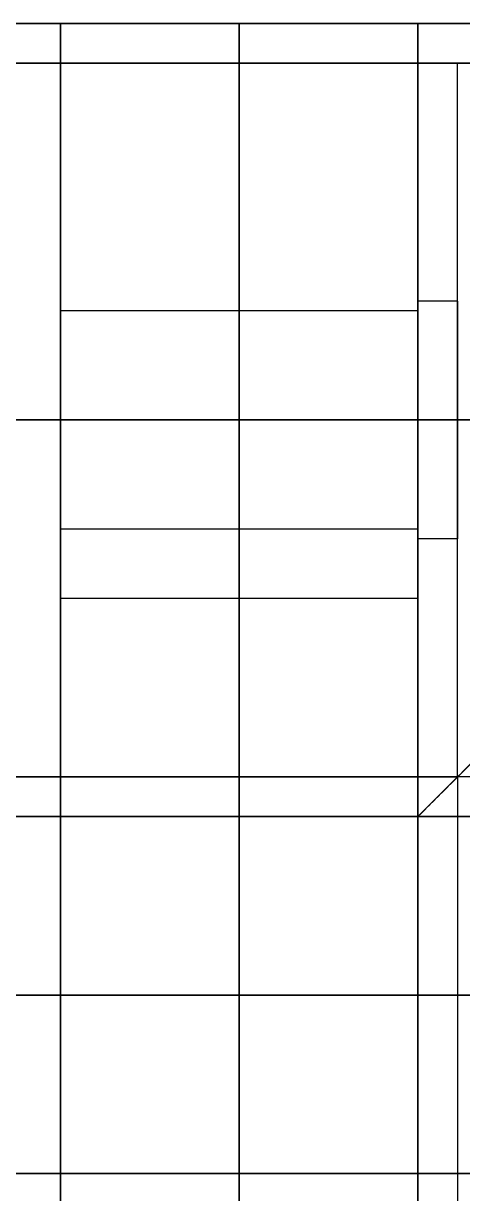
# Model space of a CAD drawing. Header units: millimetres. Extents: x -6529 to 809, y -8611 to 207.
# Drawn here: x 749.2 to 771.3, y -3754.2 to -3695.2 of the extents above; entities that cross this region are included whole.
import ezdxf

# ---------------------------------------------------------------- set-up
doc = ezdxf.new("R2010")
doc.units = ezdxf.units.MM
doc.header["$MEASUREMENT"] = 0
doc.layers.add('platen', color=7, linetype='Continuous', true_color=0x007f00)
doc.layers.add('staal', color=5, linetype='Continuous', true_color=0x0000ff)

# ---------------------------------------------------------------- blocks, each defined once
blk = doc.blocks.new('top plaat')
at = {"layer": 'platen'}
for points in [[(1276, 40), (967, 40), (658, 40)], [(1276, 40, 18), (967, 40, 18), (658, 40, 18)], [(1276, 40, 9), (967, 40, 9), (658, 40, 9)], [(1276, 0), (1276, 20), (1276, 40)], [(1276, 40), (1276, 40, 9), (1276, 40, 18)], [(1276, 0, 18), (1276, 20, 18), (1276, 40, 18)], [(1276, 0, 9), (1276, 20, 9), (1276, 40, 9)], [(1276, 20), (1276, 20, 9), (1276, 20, 18)], [(1316, 0), (1296, 0), (1276, 0)], [(1276, 0), (1276, 0, 9), (1276, 0, 18)], [(1316, 0, 18), (1296, 0, 18), (1276, 0, 18)], [(1316, 0, 9), (1296, 0, 9), (1276, 0, 9)]]:
    blk.add_open_spline(points, degree=2, dxfattribs=at)
blk = doc.blocks.new('plaat base')
at = {"layer": 'platen'}
for p, q in [((20, -32), (20, -32, 18)), ((14.5, -37.5), (14.5, -37.5, 18)), ((25.5, -37.5), (25.5, -37.5, 18)), ((20, -43), (20, -43, 18)), ((20, -107), (20, -107, 18)), ((14.5, -112.5), (14.5, -112.5, 18)), ((25.5, -112.5), (25.5, -112.5, 18)), ((20, -118), (20, -118, 18)), ((20, -182), (20, -182, 18)), ((14.5, -187.5), (14.5, -187.5, 18)), ((25.5, -187.5), (25.5, -187.5, 18)), ((20, -193), (20, -193, 18)), ((20, -257), (20, -257, 18)), ((14.5, -262.5), (14.5, -262.5, 18)), ((25.5, -262.5), (25.5, -262.5, 18)), ((20, -268), (20, -268, 18)), ((58, -600), (1258, -600)), ((58, -600, 18), (1258, -600, 18)), ((20, -632), (20, -632, 18)), ((14.5, -637.5), (14.5, -637.5, 18)), ((25.5, -637.5), (25.5, -637.5, 18)), ((20, -643), (20, -643, 18)), ((20, -707), (20, -707, 18)), ((14.5, -712.5), (14.5, -712.5, 18)), ((25.5, -712.5), (25.5, -712.5, 18)), ((20, -718), (20, -718, 18)), ((20, -782), (20, -782, 18)), ((14.5, -787.5), (14.5, -787.5, 18)), ((25.5, -787.5), (25.5, -787.5, 18)), ((20, -793), (20, -793, 18)), ((20, -857), (20, -857, 18)), ((14.5, -862.5), (14.5, -862.5, 18)), ((25.5, -862.5), (25.5, -862.5, 18)), ((20, -868), (20, -868, 18))]:
    blk.add_line(p, q, dxfattribs=at)
for points in [[(1258, 58), (1108, 58), (958, 58)], [(1258, 58, 18), (1108, 58, 18), (958, 58, 18)], [(1258, 58, 9), (1108, 58, 9), (958, 58, 9)], [(1258, -300), (1258, -121), (1258, 58)], [(1258, 58), (1258, 58, 9), (1258, 58, 18)], [(1258, -300, 18), (1258, -121, 18), (1258, 58, 18)], [(1258, -300, 9), (1258, -121, 9), (1258, 58, 9)], [(358, 0), (179, 0), (0, 0)], [(0, 0), (0, 0, 9), (0, 0, 18)], [(358, 0, 18), (179, 0, 18), (0, 0, 18)], [(0, 0), (0, -150), (0, -300)], [(0, 0, 18), (0, -150, 18), (0, -300, 18)], [(358, 0, 9), (179, 0, 9), (0, 0, 9)], [(0, 0, 9), (0, -150, 9), (0, -300, 9)], [(1258, -121), (1258, -121, 9), (1258, -121, 18)], [(0, -150), (0, -150, 9), (0, -150, 18)], [(0, -300), (0, -300, 9), (0, -300, 18)], [(0, -300), (29, -300), (58, -300)], [(0, -300, 18), (29, -300, 18), (58, -300, 18)], [(0, -300, 9), (29, -300, 9), (58, -300, 9)], [(29, -300), (29, -300, 9), (29, -300, 18)], [(58, -300), (58, -300, 9), (58, -300, 18)], [(58, -300), (58, -450), (58, -600)], [(58, -300, 18), (58, -450, 18), (58, -600, 18)], [(58, -300, 9), (58, -450, 9), (58, -600, 9)], [(1316, -300), (1287, -300), (1258, -300)], [(1258, -300), (1258, -300, 9), (1258, -300, 18)], [(1316, -300, 18), (1287, -300, 18), (1258, -300, 18)], [(1316, -300, 9), (1287, -300, 9), (1258, -300, 9)], [(58, -450), (58, -450, 9), (58, -450, 18)], [(58, -600), (29, -600), (0, -600)], [(0, -600), (0, -600, 9), (0, -600, 18)], [(58, -600, 18), (29, -600, 18), (0, -600, 18)], [(0, -600), (0, -750), (0, -900)], [(0, -600, 18), (0, -750, 18), (0, -900, 18)], [(58, -600, 9), (29, -600, 9), (0, -600, 9)], [(0, -600, 9), (0, -750, 9), (0, -900, 9)], [(29, -600), (29, -600, 9), (29, -600, 18)], [(58, -600), (58, -600, 9), (58, -600, 18)], [(1258, -900), (1258, -750), (1258, -600)], [(1258, -600), (1258, -600, 9), (1258, -600, 18)], [(1258, -900, 18), (1258, -750, 18), (1258, -600, 18)], [(1258, -600), (1287, -600), (1316, -600)], [(1258, -600, 18), (1287, -600, 18), (1316, -600, 18)], [(1258, -900, 9), (1258, -750, 9), (1258, -600, 9)], [(1258, -600, 9), (1287, -600, 9), (1316, -600, 9)], [(0, -750), (0, -750, 9), (0, -750, 18)], [(1258, -750), (1258, -750, 9), (1258, -750, 18)], [(0, -900), (0, -900, 9), (0, -900, 18)], [(0, -900), (29, -900), (58, -900)], [(0, -900, 18), (29, -900, 18), (58, -900, 18)], [(0, -900, 9), (29, -900, 9), (58, -900, 9)], [(29, -900), (29, -900, 9), (29, -900, 18)], [(58, -900), (58, -900, 9), (58, -900, 18)], [(58, -900), (58, -1079), (58, -1258)], [(58, -900, 18), (58, -1079, 18), (58, -1258, 18)], [(58, -900, 9), (58, -1079, 9), (58, -1258, 9)], [(1316, -900), (1287, -900), (1258, -900)], [(1258, -900), (1258, -900, 9), (1258, -900, 18)], [(1316, -900, 18), (1287, -900, 18), (1258, -900, 18)], [(1316, -900, 9), (1287, -900, 9), (1258, -900, 9)], [(58, -1079), (58, -1079, 9), (58, -1079, 18)], [(958, -1200), (1137, -1200), (1316, -1200)], [(958, -1200, 18), (1137, -1200, 18), (1316, -1200, 18)], [(958, -1200, 9), (1137, -1200, 9), (1316, -1200, 9)], [(58, -1258), (58, -1258, 9), (58, -1258, 18)], [(58, -1258), (208, -1258), (358, -1258)], [(58, -1258, 18), (208, -1258, 18), (358, -1258, 18)], [(58, -1258, 9), (208, -1258, 9), (358, -1258, 9)]]:
    blk.add_open_spline(points, degree=2, dxfattribs=at)
for points in [[(25.5, -37.5), (25.5, -43), (20, -43), (14.5, -43), (14.5, -37.5), (14.5, -32), (20, -32), (25.5, -32), (25.5, -37.5)], [(25.5, -37.5, 18), (25.5, -43, 18), (20, -43, 18), (14.5, -43, 18), (14.5, -37.5, 18), (14.5, -32, 18), (20, -32, 18), (25.5, -32, 18), (25.5, -37.5, 18)], [(25.5, -112.5), (25.5, -118), (20, -118), (14.5, -118), (14.5, -112.5), (14.5, -107), (20, -107), (25.5, -107), (25.5, -112.5)], [(25.5, -112.5, 18), (25.5, -118, 18), (20, -118, 18), (14.5, -118, 18), (14.5, -112.5, 18), (14.5, -107, 18), (20, -107, 18), (25.5, -107, 18), (25.5, -112.5, 18)], [(25.5, -187.5), (25.5, -193), (20, -193), (14.5, -193), (14.5, -187.5), (14.5, -182), (20, -182), (25.5, -182), (25.5, -187.5)], [(25.5, -187.5, 18), (25.5, -193, 18), (20, -193, 18), (14.5, -193, 18), (14.5, -187.5, 18), (14.5, -182, 18), (20, -182, 18), (25.5, -182, 18), (25.5, -187.5, 18)], [(25.5, -262.5), (25.5, -268), (20, -268), (14.5, -268), (14.5, -262.5), (14.5, -257), (20, -257), (25.5, -257), (25.5, -262.5)], [(25.5, -262.5, 18), (25.5, -268, 18), (20, -268, 18), (14.5, -268, 18), (14.5, -262.5, 18), (14.5, -257, 18), (20, -257, 18), (25.5, -257, 18), (25.5, -262.5, 18)], [(25.5, -637.5), (25.5, -643), (20, -643), (14.5, -643), (14.5, -637.5), (14.5, -632), (20, -632), (25.5, -632), (25.5, -637.5)], [(25.5, -637.5, 18), (25.5, -643, 18), (20, -643, 18), (14.5, -643, 18), (14.5, -637.5, 18), (14.5, -632, 18), (20, -632, 18), (25.5, -632, 18), (25.5, -637.5, 18)], [(25.5, -712.5), (25.5, -718), (20, -718), (14.5, -718), (14.5, -712.5), (14.5, -707), (20, -707), (25.5, -707), (25.5, -712.5)], [(25.5, -712.5, 18), (25.5, -718, 18), (20, -718, 18), (14.5, -718, 18), (14.5, -712.5, 18), (14.5, -707, 18), (20, -707, 18), (25.5, -707, 18), (25.5, -712.5, 18)], [(25.5, -787.5), (25.5, -793), (20, -793), (14.5, -793), (14.5, -787.5), (14.5, -782), (20, -782), (25.5, -782), (25.5, -787.5)], [(25.5, -787.5, 18), (25.5, -793, 18), (20, -793, 18), (14.5, -793, 18), (14.5, -787.5, 18), (14.5, -782, 18), (20, -782, 18), (25.5, -782, 18), (25.5, -787.5, 18)], [(25.5, -862.5), (25.5, -868), (20, -868), (14.5, -868), (14.5, -862.5), (14.5, -857), (20, -857), (25.5, -857), (25.5, -862.5)], [(25.5, -862.5, 18), (25.5, -868, 18), (20, -868, 18), (14.5, -868, 18), (14.5, -862.5, 18), (14.5, -857, 18), (20, -857, 18), (25.5, -857, 18), (25.5, -862.5, 18)]]:
    blk.add_rational_spline(points, [1, 0.707106781187, 1, 0.707106781187, 1, 0.707106781187, 1, 0.707106781187, 1], degree=2, knots=[-31.415927, -31.415927, -31.415927, -23.561945, -23.561945, -15.707963, -15.707963, -7.853982, -7.853982, 0, 0, 0], dxfattribs=at)

msp = doc.modelspace()

# ---------------------------------------------------------------- linework, layer by layer
at = {"layer": 'staal'}
for p, q in [((809.026, -3695.207, 1276), (769.026, -3735.207, 1276)), ((771.026, -3709.207, 1145.5), (769.026, -3709.207, 1145.5)), ((771.026, -3709.207, 1220.5), (769.026, -3709.207, 1220.5)), ((771.026, -3709.207, 995.5), (769.026, -3709.207, 995.5)), ((771.026, -3709.207, 1070.5), (769.026, -3709.207, 1070.5)), ((771.026, -3709.207, 845.5), (769.026, -3709.207, 845.5)), ((771.026, -3709.207, 920.5), (769.026, -3709.207, 920.5)), ((771.026, -3709.207, 770.5), (769.026, -3709.207, 770.5)), ((771.026, -3709.207, 695.5), (769.026, -3709.207, 695.5)), ((771.026, -3709.207, 95.5), (769.026, -3709.207, 95.5)), ((771.026, -3709.207, 170.5), (769.026, -3709.207, 170.5)), ((771.026, -3709.207, 320.5), (769.026, -3709.207, 320.5)), ((771.026, -3709.207, 245.5), (769.026, -3709.207, 245.5)), ((771.026, -3709.207, 470.5), (769.026, -3709.207, 470.5)), ((771.026, -3709.207, 395.5), (769.026, -3709.207, 395.5)), ((771.026, -3709.207, 620.5), (769.026, -3709.207, 620.5)), ((771.026, -3709.207, 545.5), (769.026, -3709.207, 545.5)), ((769.026, -3715.207, 40), (771.026, -3715.207, 40)), ((769.026, -3715.207, 1276), (771.026, -3715.207, 1276)), ((771.026, -3715.207, 1139.5), (769.026, -3715.207, 1139.5)), ((771.026, -3715.207, 1151.5), (769.026, -3715.207, 1151.5)), ((771.026, -3715.207, 1214.5), (769.026, -3715.207, 1214.5)), ((771.026, -3715.207, 1226.5), (769.026, -3715.207, 1226.5)), ((771.026, -3715.207, 989.5), (769.026, -3715.207, 989.5)), ((771.026, -3715.207, 1001.5), (769.026, -3715.207, 1001.5)), ((771.026, -3715.207, 1064.5), (769.026, -3715.207, 1064.5)), ((771.026, -3715.207, 1076.5), (769.026, -3715.207, 1076.5)), ((771.026, -3715.207, 839.5), (769.026, -3715.207, 839.5)), ((771.026, -3715.207, 851.5), (769.026, -3715.207, 851.5)), ((771.026, -3715.207, 914.5), (769.026, -3715.207, 914.5)), ((771.026, -3715.207, 926.5), (769.026, -3715.207, 926.5)), ((771.026, -3715.207, 764.5), (769.026, -3715.207, 764.5)), ((771.026, -3715.207, 776.5), (769.026, -3715.207, 776.5)), ((771.026, -3715.207, 689.5), (769.026, -3715.207, 689.5)), ((771.026, -3715.207, 701.5), (769.026, -3715.207, 701.5)), ((771.026, -3715.207, 89.5), (769.026, -3715.207, 89.5)), ((771.026, -3715.207, 101.5), (769.026, -3715.207, 101.5)), ((771.026, -3715.207, 164.5), (769.026, -3715.207, 164.5)), ((771.026, -3715.207, 176.5), (769.026, -3715.207, 176.5)), ((771.026, -3715.207, 314.5), (769.026, -3715.207, 314.5)), ((771.026, -3715.207, 326.5), (769.026, -3715.207, 326.5)), ((771.026, -3715.207, 239.5), (769.026, -3715.207, 239.5)), ((771.026, -3715.207, 251.5), (769.026, -3715.207, 251.5)), ((771.026, -3715.207, 464.5), (769.026, -3715.207, 464.5)), ((771.026, -3715.207, 476.5), (769.026, -3715.207, 476.5)), ((771.026, -3715.207, 389.5), (769.026, -3715.207, 389.5)), ((771.026, -3715.207, 401.5), (769.026, -3715.207, 401.5)), ((771.026, -3715.207, 614.5), (769.026, -3715.207, 614.5)), ((771.026, -3715.207, 626.5), (769.026, -3715.207, 626.5)), ((771.026, -3715.207, 539.5), (769.026, -3715.207, 539.5)), ((771.026, -3715.207, 551.5), (769.026, -3715.207, 551.5)), ((771.026, -3721.207, 1145.5), (769.026, -3721.207, 1145.5)), ((771.026, -3721.207, 1220.5), (769.026, -3721.207, 1220.5)), ((771.026, -3721.207, 995.5), (769.026, -3721.207, 995.5)), ((771.026, -3721.207, 1070.5), (769.026, -3721.207, 1070.5)), ((771.026, -3721.207, 845.5), (769.026, -3721.207, 845.5)), ((771.026, -3721.207, 920.5), (769.026, -3721.207, 920.5)), ((771.026, -3721.207, 770.5), (769.026, -3721.207, 770.5)), ((771.026, -3721.207, 695.5), (769.026, -3721.207, 695.5)), ((771.026, -3721.207, 95.5), (769.026, -3721.207, 95.5)), ((771.026, -3721.207, 170.5), (769.026, -3721.207, 170.5)), ((771.026, -3721.207, 320.5), (769.026, -3721.207, 320.5)), ((771.026, -3721.207, 245.5), (769.026, -3721.207, 245.5)), ((771.026, -3721.207, 470.5), (769.026, -3721.207, 470.5)), ((771.026, -3721.207, 395.5), (769.026, -3721.207, 395.5)), ((771.026, -3721.207, 620.5), (769.026, -3721.207, 620.5)), ((771.026, -3721.207, 545.5), (769.026, -3721.207, 545.5)), ((769.026, -3735.207, 1301), (771.026, -3733.207, 1301))]:
    msp.add_line(p, q, dxfattribs=at)
for points in [[(-506.974, -3695.207), (809.026, -3695.207), (809.026, -5011.207), (-506.974, -5011.207)], [(-466.974, -3735.207), (769.026, -3735.207), (769.026, -4971.207), (-466.974, -4971.207)]]:
    msp.add_lwpolyline(points, close=True, dxfattribs=at)
at = {"layer": 'staal', "extrusion": (0, 1, 0)}
for points in [[(-769.026, 0), (-809.026, 0), (-809.026, 40), (-769.026, 40)], [(-771.026, 2), (-807.026, 2), (-807.026, 38), (-771.026, 38)]]:
    msp.add_lwpolyline(points, close=True, dxfattribs=at)
at = {"layer": 'staal'}
for points in [[(809.026, -3695.207), (151.026, -3695.207), (-506.974, -3695.207)], [(809.026, -3695.207, 40), (151.026, -3695.207, 40), (-506.974, -3695.207, 40)], [(-506.974, -3695.207, 1276), (151.026, -3695.207, 1276), (809.026, -3695.207, 1276)], [(-506.974, -3695.207, 1316), (151.026, -3695.207, 1316), (809.026, -3695.207, 1316)], [(809.026, -3695.207, 20), (764.276, -3695.207, 20), (719.526, -3695.207, 20)], [(719.526, -3695.207, 1296), (764.276, -3695.207, 1296), (809.026, -3695.207, 1296)], [(809.026, -3695.207), (789.026, -3715.207), (769.026, -3735.207)], [(769.026, -3735.207, 40), (789.026, -3715.207, 40), (809.026, -3695.207, 40)], [(809.026, -3695.207), (789.026, -3715.207), (769.026, -3735.207)], [(769.026, -3735.207, 40), (789.026, -3715.207, 40), (809.026, -3695.207, 40)], [(809.026, -3695.207, 40), (789.026, -3695.207, 40), (769.026, -3695.207, 40)], [(769.026, -3695.207, 40), (769.026, -3695.207, 658), (769.026, -3695.207, 1276)], [(809.026, -3695.207, 1276), (789.026, -3695.207, 1276), (769.026, -3695.207, 1276)], [(769.026, -3695.207, 40), (769.026, -3715.207, 40), (769.026, -3735.207, 40)], [(769.026, -3695.207, 1276), (769.026, -3715.207, 1276), (769.026, -3735.207, 1276)], [(809.026, -3695.207, 658), (789.026, -3695.207, 658), (769.026, -3695.207, 658)], [(769.026, -3695.207, 658), (769.026, -3715.207, 658), (769.026, -3735.207, 658)], [(809.026, -3695.207, 1316), (789.026, -3715.207, 1316), (769.026, -3735.207, 1316)], [(809.026, -3695.207, 1276), (789.026, -3715.207, 1276), (769.026, -3735.207, 1276)], [(769.026, -3735.207, 1316), (789.026, -3715.207, 1316), (809.026, -3695.207, 1316)], [(807.026, -3697.207, 38), (151.026, -3697.207, 38), (-504.974, -3697.207, 38)], [(807.026, -3697.207, 2), (151.026, -3697.207, 2), (-504.974, -3697.207, 2)], [(-504.974, -3697.207, 1314), (151.026, -3697.207, 1314), (807.026, -3697.207, 1314)], [(-504.974, -3697.207, 1278), (151.026, -3697.207, 1278), (807.026, -3697.207, 1278)], [(807.026, -3697.207, 20), (763.276, -3697.207, 20), (719.526, -3697.207, 20)], [(719.526, -3697.207, 1296), (763.276, -3697.207, 1296), (807.026, -3697.207, 1296)], [(807.026, -3697.207, 38), (789.026, -3715.207, 38), (771.026, -3733.207, 38)], [(771.026, -3733.207, 2), (789.026, -3715.207, 2), (807.026, -3697.207, 2)], [(807.026, -3697.207, 38), (789.026, -3715.207, 38), (771.026, -3733.207, 38)], [(771.026, -3733.207, 2), (789.026, -3715.207, 2), (807.026, -3697.207, 2)], [(771.026, -3733.207, 40), (771.026, -3715.207, 40), (771.026, -3697.207, 40)], [(771.026, -3697.207, 40), (771.026, -3697.207, 658), (771.026, -3697.207, 1276)], [(771.026, -3733.207, 1276), (771.026, -3715.207, 1276), (771.026, -3697.207, 1276)], [(771.026, -3697.207, 40), (789.026, -3697.207, 40), (807.026, -3697.207, 40)], [(771.026, -3697.207, 1276), (789.026, -3697.207, 1276), (807.026, -3697.207, 1276)], [(771.026, -3733.207, 658), (771.026, -3715.207, 658), (771.026, -3697.207, 658)], [(771.026, -3697.207, 658), (789.026, -3697.207, 658), (807.026, -3697.207, 658)], [(771.026, -3733.207, 1314), (789.026, -3715.207, 1314), (807.026, -3697.207, 1314)], [(807.026, -3697.207, 1278), (789.026, -3715.207, 1278), (771.026, -3733.207, 1278)], [(807.026, -3697.207, 1314), (789.026, -3715.207, 1314), (771.026, -3733.207, 1314)], [(771.026, -3733.207, 1278), (789.026, -3715.207, 1278), (807.026, -3697.207, 1278)], [(789.026, -3715.207, 40), (753.776, -3715.207, 40), (718.526, -3715.207, 40)], [(789.026, -3715.207, 38), (753.776, -3715.207, 38), (718.526, -3715.207, 38)], [(789.026, -3715.207, 2), (753.776, -3715.207, 2), (718.526, -3715.207, 2)], [(789.026, -3715.207), (753.776, -3715.207), (718.526, -3715.207)], [(718.526, -3715.207, 1316), (753.776, -3715.207, 1316), (789.026, -3715.207, 1316)], [(718.526, -3715.207, 1314), (753.776, -3715.207, 1314), (789.026, -3715.207, 1314)], [(718.526, -3715.207, 1278), (753.776, -3715.207, 1278), (789.026, -3715.207, 1278)], [(718.526, -3715.207, 1276), (753.776, -3715.207, 1276), (789.026, -3715.207, 1276)], [(769.026, -3715.207, 40), (769.026, -3715.207, 64.75), (769.026, -3715.207, 89.5)], [(769.026, -3715.207, 101.5), (769.026, -3715.207, 133), (769.026, -3715.207, 164.5)], [(769.026, -3715.207, 176.5), (769.026, -3715.207, 208), (769.026, -3715.207, 239.5)], [(769.026, -3715.207, 251.5), (769.026, -3715.207, 283), (769.026, -3715.207, 314.5)], [(769.026, -3715.207, 326.5), (769.026, -3715.207, 358), (769.026, -3715.207, 389.5)], [(769.026, -3715.207, 401.5), (769.026, -3715.207, 433), (769.026, -3715.207, 464.5)], [(769.026, -3715.207, 476.5), (769.026, -3715.207, 508), (769.026, -3715.207, 539.5)], [(769.026, -3715.207, 551.5), (769.026, -3715.207, 583), (769.026, -3715.207, 614.5)], [(769.026, -3715.207, 626.5), (769.026, -3715.207, 658), (769.026, -3715.207, 689.5)], [(769.026, -3715.207, 701.5), (769.026, -3715.207, 733), (769.026, -3715.207, 764.5)], [(769.026, -3715.207, 776.5), (769.026, -3715.207, 808), (769.026, -3715.207, 839.5)], [(769.026, -3715.207, 851.5), (769.026, -3715.207, 883), (769.026, -3715.207, 914.5)], [(769.026, -3715.207, 926.5), (769.026, -3715.207, 958), (769.026, -3715.207, 989.5)], [(769.026, -3715.207, 1001.5), (769.026, -3715.207, 1033), (769.026, -3715.207, 1064.5)], [(769.026, -3715.207, 1076.5), (769.026, -3715.207, 1108), (769.026, -3715.207, 1139.5)], [(769.026, -3715.207, 1151.5), (769.026, -3715.207, 1183), (769.026, -3715.207, 1214.5)], [(769.026, -3715.207, 1226.5), (769.026, -3715.207, 1251.25), (769.026, -3715.207, 1276)], [(771.026, -3715.207, 40), (771.026, -3715.207, 64.75), (771.026, -3715.207, 89.5)], [(771.026, -3715.207, 101.5), (771.026, -3715.207, 133), (771.026, -3715.207, 164.5)], [(771.026, -3715.207, 176.5), (771.026, -3715.207, 208), (771.026, -3715.207, 239.5)], [(771.026, -3715.207, 251.5), (771.026, -3715.207, 283), (771.026, -3715.207, 314.5)], [(771.026, -3715.207, 326.5), (771.026, -3715.207, 358), (771.026, -3715.207, 389.5)], [(771.026, -3715.207, 401.5), (771.026, -3715.207, 433), (771.026, -3715.207, 464.5)], [(771.026, -3715.207, 476.5), (771.026, -3715.207, 508), (771.026, -3715.207, 539.5)], [(771.026, -3715.207, 551.5), (771.026, -3715.207, 583), (771.026, -3715.207, 614.5)], [(771.026, -3715.207, 626.5), (771.026, -3715.207, 658), (771.026, -3715.207, 689.5)], [(771.026, -3715.207, 701.5), (771.026, -3715.207, 733), (771.026, -3715.207, 764.5)], [(771.026, -3715.207, 776.5), (771.026, -3715.207, 808), (771.026, -3715.207, 839.5)], [(771.026, -3715.207, 851.5), (771.026, -3715.207, 883), (771.026, -3715.207, 914.5)], [(771.026, -3715.207, 926.5), (771.026, -3715.207, 958), (771.026, -3715.207, 989.5)], [(771.026, -3715.207, 1001.5), (771.026, -3715.207, 1033), (771.026, -3715.207, 1064.5)], [(771.026, -3715.207, 1076.5), (771.026, -3715.207, 1108), (771.026, -3715.207, 1139.5)], [(771.026, -3715.207, 1151.5), (771.026, -3715.207, 1183), (771.026, -3715.207, 1214.5)], [(771.026, -3715.207, 1226.5), (771.026, -3715.207, 1251.25), (771.026, -3715.207, 1276)], [(771.026, -3733.207, 38), (151.026, -3733.207, 38), (-468.974, -3733.207, 38)], [(771.026, -3733.207, 2), (151.026, -3733.207, 2), (-468.974, -3733.207, 2)], [(-468.974, -3733.207, 1314), (151.026, -3733.207, 1314), (771.026, -3733.207, 1314)], [(-468.974, -3733.207, 1278), (151.026, -3733.207, 1278), (771.026, -3733.207, 1278)], [(771.026, -3733.207, 20), (745.276, -3733.207, 20), (719.526, -3733.207, 20)], [(719.526, -3733.207, 1296), (745.276, -3733.207, 1296), (771.026, -3733.207, 1296)], [(771.026, -3733.207, 25), (770.026, -3734.207, 25), (769.026, -3735.207, 25)], [(771.026, -3733.207, 25), (770.026, -3734.207, 25), (769.026, -3735.207, 25)], [(771.026, -3733.207, 1301), (770.026, -3734.207, 1301), (769.026, -3735.207, 1301)], [(771.026, -3733.207, 38), (771.026, -3733.207, 20), (771.026, -3733.207, 2)], [(771.026, -3733.207, 38), (771.026, -3733.207, 20), (771.026, -3733.207, 2)], [(771.026, -3733.207, 38), (771.026, -4353.207, 38), (771.026, -4973.207, 38)], [(771.026, -3733.207, 2), (771.026, -4353.207, 2), (771.026, -4973.207, 2)], [(771.026, -3733.207, 20), (771.026, -3758.957, 20), (771.026, -3784.707, 20)], [(771.026, -3733.207, 40), (771.026, -3733.207, 658), (771.026, -3733.207, 1276)], [(807.026, -3733.207, 40), (789.026, -3733.207, 40), (771.026, -3733.207, 40)], [(807.026, -3733.207, 1276), (789.026, -3733.207, 1276), (771.026, -3733.207, 1276)], [(807.026, -3733.207, 658), (789.026, -3733.207, 658), (771.026, -3733.207, 658)], [(771.026, -3733.207, 1278), (771.026, -3733.207, 1296), (771.026, -3733.207, 1314)], [(771.026, -3733.207, 1314), (771.026, -3733.207, 1296), (771.026, -3733.207, 1278)], [(771.026, -3733.207, 1314), (771.026, -4353.207, 1314), (771.026, -4973.207, 1314)], [(771.026, -3733.207, 1278), (771.026, -4353.207, 1278), (771.026, -4973.207, 1278)], [(771.026, -3733.207, 1296), (771.026, -3758.957, 1296), (771.026, -3784.707, 1296)], [(769.026, -3735.207), (151.026, -3735.207), (-466.974, -3735.207)], [(769.026, -3735.207, 40), (151.026, -3735.207, 40), (-466.974, -3735.207, 40)], [(-466.974, -3735.207, 1276), (151.026, -3735.207, 1276), (769.026, -3735.207, 1276)], [(-466.974, -3735.207, 1316), (151.026, -3735.207, 1316), (769.026, -3735.207, 1316)], [(769.026, -3735.207, 20), (744.276, -3735.207, 20), (719.526, -3735.207, 20)], [(719.526, -3735.207, 1296), (744.276, -3735.207, 1296), (769.026, -3735.207, 1296)], [(769.026, -3735.207), (769.026, -3735.207, 20), (769.026, -3735.207, 40)], [(769.026, -3735.207), (769.026, -3735.207, 20), (769.026, -3735.207, 40)], [(769.026, -3735.207), (769.026, -4353.207), (769.026, -4971.207)], [(769.026, -3735.207, 40), (769.026, -4353.207, 40), (769.026, -4971.207, 40)], [(769.026, -3735.207, 20), (769.026, -3759.957, 20), (769.026, -3784.707, 20)], [(769.026, -3735.207, 40), (789.026, -3735.207, 40), (809.026, -3735.207, 40)], [(769.026, -3735.207, 1276), (789.026, -3735.207, 1276), (809.026, -3735.207, 1276)], [(769.026, -3735.207, 40), (769.026, -3735.207, 658), (769.026, -3735.207, 1276)], [(769.026, -3735.207, 658), (789.026, -3735.207, 658), (809.026, -3735.207, 658)], [(769.026, -3735.207, 1276), (769.026, -3735.207, 1296), (769.026, -3735.207, 1316)], [(769.026, -3735.207, 1276), (769.026, -3735.207, 1296), (769.026, -3735.207, 1316)], [(769.026, -3735.207, 1276), (769.026, -4353.207, 1276), (769.026, -4971.207, 1276)], [(769.026, -3735.207, 1316), (769.026, -4353.207, 1316), (769.026, -4971.207, 1316)], [(769.026, -3735.207, 1296), (769.026, -3759.957, 1296), (769.026, -3784.707, 1296)]]:
    msp.add_open_spline(points, degree=2, dxfattribs=at)
for points, weights, knots in [([(769.026, -3709.207, 1145.5), (769.026, -3709.207, 1151.5), (769.026, -3715.207, 1151.5), (769.026, -3721.207, 1151.5), (769.026, -3721.207, 1145.5), (769.026, -3721.207, 1139.5), (769.026, -3715.207, 1139.5), (769.026, -3709.207, 1139.5), (769.026, -3709.207, 1145.5)], [1, 0.707106781187, 1, 0.707106781187, 1, 0.707106781187, 1, 0.707106781187, 1], [0, 0, 0, 7.853982, 7.853982, 15.707963, 15.707963, 23.561945, 23.561945, 31.415927, 31.415927, 31.415927]), ([(769.026, -3709.207, 1220.5), (769.026, -3709.207, 1226.5), (769.026, -3715.207, 1226.5), (769.026, -3721.207, 1226.5), (769.026, -3721.207, 1220.5), (769.026, -3721.207, 1214.5), (769.026, -3715.207, 1214.5), (769.026, -3709.207, 1214.5), (769.026, -3709.207, 1220.5)], [1, 0.707106781187, 1, 0.707106781187, 1, 0.707106781187, 1, 0.707106781187, 1], [0, 0, 0, 7.853982, 7.853982, 15.707963, 15.707963, 23.561945, 23.561945, 31.415927, 31.415927, 31.415927]), ([(769.026, -3709.207, 995.5), (769.026, -3709.207, 1001.5), (769.026, -3715.207, 1001.5), (769.026, -3721.207, 1001.5), (769.026, -3721.207, 995.5), (769.026, -3721.207, 989.5), (769.026, -3715.207, 989.5), (769.026, -3709.207, 989.5), (769.026, -3709.207, 995.5)], [1, 0.707106781187, 1, 0.707106781187, 1, 0.707106781187, 1, 0.707106781187, 1], [0, 0, 0, 7.853982, 7.853982, 15.707963, 15.707963, 23.561945, 23.561945, 31.415927, 31.415927, 31.415927]), ([(769.026, -3709.207, 1070.5), (769.026, -3709.207, 1076.5), (769.026, -3715.207, 1076.5), (769.026, -3721.207, 1076.5), (769.026, -3721.207, 1070.5), (769.026, -3721.207, 1064.5), (769.026, -3715.207, 1064.5), (769.026, -3709.207, 1064.5), (769.026, -3709.207, 1070.5)], [1, 0.707106781187, 1, 0.707106781187, 1, 0.707106781187, 1, 0.707106781187, 1], [0, 0, 0, 7.853982, 7.853982, 15.707963, 15.707963, 23.561945, 23.561945, 31.415927, 31.415927, 31.415927]), ([(769.026, -3709.207, 845.5), (769.026, -3709.207, 851.5), (769.026, -3715.207, 851.5), (769.026, -3721.207, 851.5), (769.026, -3721.207, 845.5), (769.026, -3721.207, 839.5), (769.026, -3715.207, 839.5), (769.026, -3709.207, 839.5), (769.026, -3709.207, 845.5)], [0.999999860338, 0.707106851018, 1, 0.707106781187, 1, 0.707106781187, 1, 0.707106781187, 1], [0, 0, 0, 7.85398, 7.85398, 15.707962, 15.707962, 23.561944, 23.561944, 31.415927, 31.415927, 31.415927]), ([(769.026, -3709.207, 920.5), (769.026, -3709.207, 926.5), (769.026, -3715.207, 926.5), (769.026, -3721.207, 926.5), (769.026, -3721.207, 920.5), (769.026, -3721.207, 914.5), (769.026, -3715.207, 914.5), (769.026, -3709.207, 914.5), (769.026, -3709.207, 920.5)], [1, 0.707106781187, 1, 0.707106781187, 1, 0.707106781187, 1, 0.707106781187, 1], [0, 0, 0, 7.853982, 7.853982, 15.707963, 15.707963, 23.561945, 23.561945, 31.415927, 31.415927, 31.415927]), ([(769.026, -3709.207, 770.5), (769.026, -3709.207, 776.5), (769.026, -3715.207, 776.5), (769.026, -3721.207, 776.5), (769.026, -3721.207, 770.5), (769.026, -3721.207, 764.5), (769.026, -3715.207, 764.5), (769.026, -3709.207, 764.5), (769.026, -3709.207, 770.5)], [1, 0.707106781187, 1, 0.707106781187, 1, 0.707106781187, 1, 0.707106781187, 1], [0, 0, 0, 7.853982, 7.853982, 15.707963, 15.707963, 23.561945, 23.561945, 31.415927, 31.415927, 31.415927]), ([(769.026, -3709.207, 695.5), (769.026, -3709.207, 701.5), (769.026, -3715.207, 701.5), (769.026, -3721.207, 701.5), (769.026, -3721.207, 695.5), (769.026, -3721.207, 689.5), (769.026, -3715.207, 689.5), (769.026, -3709.207, 689.5), (769.026, -3709.207, 695.5)], [1, 0.707106781187, 1, 0.707106781187, 1, 0.707106781187, 1, 0.707106781187, 1], [0, 0, 0, 7.853982, 7.853982, 15.707963, 15.707963, 23.561945, 23.561945, 31.415927, 31.415927, 31.415927]), ([(769.026, -3709.207, 95.5), (769.026, -3709.207, 101.5), (769.026, -3715.207, 101.5), (769.026, -3721.207, 101.5), (769.026, -3721.207, 95.5), (769.026, -3721.207, 89.5), (769.026, -3715.207, 89.5), (769.026, -3709.207, 89.5), (769.026, -3709.207, 95.5)], [1, 0.707106781187, 1, 0.707106781187, 1, 0.707106781187, 1, 0.707106781187, 1], [0, 0, 0, 7.853982, 7.853982, 15.707963, 15.707963, 23.561945, 23.561945, 31.415927, 31.415927, 31.415927]), ([(769.026, -3709.207, 170.5), (769.026, -3709.207, 176.5), (769.026, -3715.207, 176.5), (769.026, -3721.207, 176.5), (769.026, -3721.207, 170.5), (769.026, -3721.207, 164.5), (769.026, -3715.207, 164.5), (769.026, -3709.207, 164.5), (769.026, -3709.207, 170.5)], [1, 0.707106781187, 1, 0.707106781187, 1, 0.707106781187, 1, 0.707106781187, 1], [0, 0, 0, 7.853982, 7.853982, 15.707963, 15.707963, 23.561945, 23.561945, 31.415927, 31.415927, 31.415927]), ([(769.026, -3709.207, 320.5), (769.026, -3709.207, 326.5), (769.026, -3715.207, 326.5), (769.026, -3721.207, 326.5), (769.026, -3721.207, 320.5), (769.026, -3721.207, 314.5), (769.026, -3715.207, 314.5), (769.026, -3709.207, 314.5), (769.026, -3709.207, 320.5)], [1, 0.707106781187, 1, 0.707106781187, 1, 0.707106781187, 1, 0.707106781187, 1], [0, 0, 0, 7.853982, 7.853982, 15.707963, 15.707963, 23.561945, 23.561945, 31.415927, 31.415927, 31.415927]), ([(769.026, -3709.207, 245.5), (769.026, -3709.207, 251.5), (769.026, -3715.207, 251.5), (769.026, -3721.207, 251.5), (769.026, -3721.207, 245.5), (769.026, -3721.207, 239.5), (769.026, -3715.207, 239.5), (769.026, -3709.207, 239.5), (769.026, -3709.207, 245.5)], [0.999999860338, 0.707106851018, 1, 0.707106781187, 1, 0.707106781187, 1, 0.707106781187, 1], [0, 0, 0, 7.85398, 7.85398, 15.707962, 15.707962, 23.561944, 23.561944, 31.415927, 31.415927, 31.415927]), ([(769.026, -3709.207, 470.5), (769.026, -3709.207, 476.5), (769.026, -3715.207, 476.5), (769.026, -3721.207, 476.5), (769.026, -3721.207, 470.5), (769.026, -3721.207, 464.5), (769.026, -3715.207, 464.5), (769.026, -3709.207, 464.5), (769.026, -3709.207, 470.5)], [0.999999860338, 0.707106851018, 1, 0.707106781187, 1, 0.707106781187, 1, 0.707106781187, 1], [0, 0, 0, 7.85398, 7.85398, 15.707962, 15.707962, 23.561944, 23.561944, 31.415927, 31.415927, 31.415927]), ([(769.026, -3709.207, 395.5), (769.026, -3709.207, 401.5), (769.026, -3715.207, 401.5), (769.026, -3721.207, 401.5), (769.026, -3721.207, 395.5), (769.026, -3721.207, 389.5), (769.026, -3715.207, 389.5), (769.026, -3709.207, 389.5), (769.026, -3709.207, 395.5)], [1, 0.707106781187, 1, 0.707106781187, 1, 0.707106781187, 1, 0.707106781187, 1], [0, 0, 0, 7.853982, 7.853982, 15.707963, 15.707963, 23.561945, 23.561945, 31.415927, 31.415927, 31.415927]), ([(769.026, -3709.207, 620.5), (769.026, -3709.207, 626.5), (769.026, -3715.207, 626.5), (769.026, -3721.207, 626.5), (769.026, -3721.207, 620.5), (769.026, -3721.207, 614.5), (769.026, -3715.207, 614.5), (769.026, -3709.207, 614.5), (769.026, -3709.207, 620.5)], [1, 0.707106781187, 1, 0.707106781187, 1, 0.707106781187, 1, 0.707106781187, 1], [0, 0, 0, 7.853982, 7.853982, 15.707963, 15.707963, 23.561945, 23.561945, 31.415927, 31.415927, 31.415927]), ([(769.026, -3709.207, 545.5), (769.026, -3709.207, 551.5), (769.026, -3715.207, 551.5), (769.026, -3721.207, 551.5), (769.026, -3721.207, 545.5), (769.026, -3721.207, 539.5), (769.026, -3715.207, 539.5), (769.026, -3709.207, 539.5), (769.026, -3709.207, 545.5)], [1, 0.707106781187, 1, 0.707106781187, 1, 0.707106781187, 1, 0.707106781187, 1], [0, 0, 0, 7.853982, 7.853982, 15.707963, 15.707963, 23.561945, 23.561945, 31.415927, 31.415927, 31.415927]), ([(769.026, -3709.207, 95.5), (769.026, -3709.207, 89.5), (769.026, -3715.207, 89.5), (769.026, -3721.207, 89.5), (769.026, -3721.207, 95.5)], [1, 0.707106781187, 1, 0.707106781187, 1], [-31.415927, -31.415927, -31.415927, -23.561945, -23.561945, -15.707963, -15.707963, -15.707963]), ([(769.026, -3709.207, 170.5), (769.026, -3709.207, 164.5), (769.026, -3715.207, 164.5), (769.026, -3721.207, 164.5), (769.026, -3721.207, 170.5)], [1, 0.707106781187, 1, 0.707106781187, 1], [-31.415927, -31.415927, -31.415927, -23.561945, -23.561945, -15.707963, -15.707963, -15.707963]), ([(769.026, -3709.207, 320.5), (769.026, -3709.207, 314.5), (769.026, -3715.207, 314.5), (769.026, -3721.207, 314.5), (769.026, -3721.207, 320.5)], [1, 0.707106781187, 1, 0.707106781187, 1], [-31.415927, -31.415927, -31.415927, -23.561945, -23.561945, -15.707963, -15.707963, -15.707963]), ([(769.026, -3709.207, 245.5), (769.026, -3709.207, 239.5), (769.026, -3715.207, 239.5), (769.026, -3721.207, 239.5), (769.026, -3721.207, 245.5)], [1, 0.707106781187, 1, 0.707106781187, 1], [-31.415927, -31.415927, -31.415927, -23.561945, -23.561945, -15.707963, -15.707963, -15.707963]), ([(769.026, -3709.207, 470.5), (769.026, -3709.207, 464.5), (769.026, -3715.207, 464.5), (769.026, -3721.207, 464.5), (769.026, -3721.207, 470.5)], [1, 0.707106781187, 1, 0.707106781187, 1], [-31.415927, -31.415927, -31.415927, -23.561945, -23.561945, -15.707963, -15.707963, -15.707963]), ([(769.026, -3709.207, 395.5), (769.026, -3709.207, 389.5), (769.026, -3715.207, 389.5), (769.026, -3721.207, 389.5), (769.026, -3721.207, 395.5)], [1, 0.707106781187, 1, 0.707106781187, 1], [-31.415927, -31.415927, -31.415927, -23.561945, -23.561945, -15.707963, -15.707963, -15.707963]), ([(769.026, -3709.207, 620.5), (769.026, -3709.207, 614.5), (769.026, -3715.207, 614.5), (769.026, -3721.207, 614.5), (769.026, -3721.207, 620.5)], [1, 0.707106781187, 1, 0.707106781187, 1], [-31.415927, -31.415927, -31.415927, -23.561945, -23.561945, -15.707963, -15.707963, -15.707963]), ([(769.026, -3709.207, 545.5), (769.026, -3709.207, 539.5), (769.026, -3715.207, 539.5), (769.026, -3721.207, 539.5), (769.026, -3721.207, 545.5)], [1, 0.707106781187, 1, 0.707106781187, 1], [-31.415927, -31.415927, -31.415927, -23.561945, -23.561945, -15.707963, -15.707963, -15.707963]), ([(771.026, -3709.207, 1145.5), (771.026, -3709.207, 1139.5), (771.026, -3715.207, 1139.5), (771.026, -3721.207, 1139.5), (771.026, -3721.207, 1145.5), (771.026, -3721.207, 1151.5), (771.026, -3715.207, 1151.5), (771.026, -3709.207, 1151.5), (771.026, -3709.207, 1145.5)], [1, 0.707106781187, 1, 0.707106781187, 1, 0.707106781187, 1, 0.707106781187, 1], [-31.415927, -31.415927, -31.415927, -23.561945, -23.561945, -15.707963, -15.707963, -7.853982, -7.853982, 0, 0, 0]), ([(771.026, -3709.207, 1220.5), (771.026, -3709.207, 1214.5), (771.026, -3715.207, 1214.5), (771.026, -3721.207, 1214.5), (771.026, -3721.207, 1220.5), (771.026, -3721.207, 1226.5), (771.026, -3715.207, 1226.5), (771.026, -3709.207, 1226.5), (771.026, -3709.207, 1220.5)], [1, 0.707106781187, 1, 0.707106781187, 1, 0.707106781187, 1, 0.707106781187, 1], [-31.415927, -31.415927, -31.415927, -23.561945, -23.561945, -15.707963, -15.707963, -7.853982, -7.853982, 0, 0, 0]), ([(771.026, -3709.207, 995.5), (771.026, -3709.207, 989.5), (771.026, -3715.207, 989.5), (771.026, -3721.207, 989.5), (771.026, -3721.207, 995.5), (771.026, -3721.207, 1001.5), (771.026, -3715.207, 1001.5), (771.026, -3709.207, 1001.5), (771.026, -3709.207, 995.5)], [1, 0.707106781187, 1, 0.707106781187, 1, 0.707106781187, 1, 0.707106781187, 1], [-31.415927, -31.415927, -31.415927, -23.561945, -23.561945, -15.707963, -15.707963, -7.853982, -7.853982, 0, 0, 0]), ([(771.026, -3709.207, 1070.5), (771.026, -3709.207, 1064.5), (771.026, -3715.207, 1064.5), (771.026, -3721.207, 1064.5), (771.026, -3721.207, 1070.5), (771.026, -3721.207, 1076.5), (771.026, -3715.207, 1076.5), (771.026, -3709.207, 1076.5), (771.026, -3709.207, 1070.5)], [1, 0.707106781187, 1, 0.707106781187, 1, 0.707106781187, 1, 0.707106781187, 1], [-31.415927, -31.415927, -31.415927, -23.561945, -23.561945, -15.707963, -15.707963, -7.853982, -7.853982, 0, 0, 0]), ([(771.026, -3709.207, 845.5), (771.026, -3709.207, 839.5), (771.026, -3715.207, 839.5), (771.026, -3721.207, 839.5), (771.026, -3721.207, 845.5), (771.026, -3721.207, 851.5), (771.026, -3715.207, 851.5), (771.026, -3709.207, 851.5), (771.026, -3709.207, 845.5)], [1, 0.707106781187, 1, 0.707106781187, 1, 0.707106781187, 1, 0.707106781187, 1], [-31.415927, -31.415927, -31.415927, -23.561945, -23.561945, -15.707963, -15.707963, -7.853982, -7.853982, 0, 0, 0]), ([(771.026, -3709.207, 920.5), (771.026, -3709.207, 914.5), (771.026, -3715.207, 914.5), (771.026, -3721.207, 914.5), (771.026, -3721.207, 920.5), (771.026, -3721.207, 926.5), (771.026, -3715.207, 926.5), (771.026, -3709.207, 926.5), (771.026, -3709.207, 920.5)], [1, 0.707106781187, 1, 0.707106781187, 1, 0.707106781187, 1, 0.707106781187, 1], [-31.415927, -31.415927, -31.415927, -23.561945, -23.561945, -15.707963, -15.707963, -7.853982, -7.853982, 0, 0, 0]), ([(771.026, -3709.207, 770.5), (771.026, -3709.207, 764.5), (771.026, -3715.207, 764.5), (771.026, -3721.207, 764.5), (771.026, -3721.207, 770.5), (771.026, -3721.207, 776.5), (771.026, -3715.207, 776.5), (771.026, -3709.207, 776.5), (771.026, -3709.207, 770.5)], [1, 0.707106781187, 1, 0.707106781187, 1, 0.707106781187, 1, 0.707106781187, 1], [-31.415927, -31.415927, -31.415927, -23.561945, -23.561945, -15.707963, -15.707963, -7.853982, -7.853982, 0, 0, 0]), ([(771.026, -3709.207, 695.5), (771.026, -3709.207, 689.5), (771.026, -3715.207, 689.5), (771.026, -3721.207, 689.5), (771.026, -3721.207, 695.5), (771.026, -3721.207, 701.5), (771.026, -3715.207, 701.5), (771.026, -3709.207, 701.5), (771.026, -3709.207, 695.5)], [1, 0.707106781187, 1, 0.707106781187, 1, 0.707106781187, 1, 0.707106781187, 1], [-31.415927, -31.415927, -31.415927, -23.561945, -23.561945, -15.707963, -15.707963, -7.853982, -7.853982, 0, 0, 0]), ([(771.026, -3709.207, 95.5), (771.026, -3709.207, 89.5), (771.026, -3715.207, 89.5), (771.026, -3721.207, 89.5), (771.026, -3721.207, 95.5), (771.026, -3721.207, 101.5), (771.026, -3715.207, 101.5), (771.026, -3709.207, 101.5), (771.026, -3709.207, 95.5)], [1, 0.707106781187, 1, 0.707106781187, 1, 0.707106781187, 1, 0.707106781187, 1], [-31.415927, -31.415927, -31.415927, -23.561945, -23.561945, -15.707963, -15.707963, -7.853982, -7.853982, 0, 0, 0]), ([(771.026, -3709.207, 170.5), (771.026, -3709.207, 164.5), (771.026, -3715.207, 164.5), (771.026, -3721.207, 164.5), (771.026, -3721.207, 170.5), (771.026, -3721.207, 176.5), (771.026, -3715.207, 176.5), (771.026, -3709.207, 176.5), (771.026, -3709.207, 170.5)], [1, 0.707106781187, 1, 0.707106781187, 1, 0.707106781187, 1, 0.707106781187, 1], [-31.415927, -31.415927, -31.415927, -23.561945, -23.561945, -15.707963, -15.707963, -7.853982, -7.853982, 0, 0, 0]), ([(771.026, -3709.207, 320.5), (771.026, -3709.207, 314.5), (771.026, -3715.207, 314.5), (771.026, -3721.207, 314.5), (771.026, -3721.207, 320.5), (771.026, -3721.207, 326.5), (771.026, -3715.207, 326.5), (771.026, -3709.207, 326.5), (771.026, -3709.207, 320.5)], [1, 0.707106781187, 1, 0.707106781187, 1, 0.707106781187, 1, 0.707106781187, 1], [-31.415927, -31.415927, -31.415927, -23.561945, -23.561945, -15.707963, -15.707963, -7.853982, -7.853982, 0, 0, 0]), ([(771.026, -3709.207, 245.5), (771.026, -3709.207, 239.5), (771.026, -3715.207, 239.5), (771.026, -3721.207, 239.5), (771.026, -3721.207, 245.5), (771.026, -3721.207, 251.5), (771.026, -3715.207, 251.5), (771.026, -3709.207, 251.5), (771.026, -3709.207, 245.5)], [1, 0.707106781187, 1, 0.707106781187, 1, 0.707106781187, 1, 0.707106781187, 1], [-31.415927, -31.415927, -31.415927, -23.561945, -23.561945, -15.707963, -15.707963, -7.853982, -7.853982, 0, 0, 0]), ([(771.026, -3709.207, 470.5), (771.026, -3709.207, 464.5), (771.026, -3715.207, 464.5), (771.026, -3721.207, 464.5), (771.026, -3721.207, 470.5), (771.026, -3721.207, 476.5), (771.026, -3715.207, 476.5), (771.026, -3709.207, 476.5), (771.026, -3709.207, 470.5)], [1, 0.707106781187, 1, 0.707106781187, 1, 0.707106781187, 1, 0.707106781187, 1], [-31.415927, -31.415927, -31.415927, -23.561945, -23.561945, -15.707963, -15.707963, -7.853982, -7.853982, 0, 0, 0]), ([(771.026, -3709.207, 395.5), (771.026, -3709.207, 389.5), (771.026, -3715.207, 389.5), (771.026, -3721.207, 389.5), (771.026, -3721.207, 395.5), (771.026, -3721.207, 401.5), (771.026, -3715.207, 401.5), (771.026, -3709.207, 401.5), (771.026, -3709.207, 395.5)], [1, 0.707106781187, 1, 0.707106781187, 1, 0.707106781187, 1, 0.707106781187, 1], [-31.415927, -31.415927, -31.415927, -23.561945, -23.561945, -15.707963, -15.707963, -7.853982, -7.853982, 0, 0, 0]), ([(771.026, -3709.207, 620.5), (771.026, -3709.207, 614.5), (771.026, -3715.207, 614.5), (771.026, -3721.207, 614.5), (771.026, -3721.207, 620.5), (771.026, -3721.207, 626.5), (771.026, -3715.207, 626.5), (771.026, -3709.207, 626.5), (771.026, -3709.207, 620.5)], [1, 0.707106781187, 1, 0.707106781187, 1, 0.707106781187, 1, 0.707106781187, 1], [-31.415927, -31.415927, -31.415927, -23.561945, -23.561945, -15.707963, -15.707963, -7.853982, -7.853982, 0, 0, 0]), ([(771.026, -3709.207, 545.5), (771.026, -3709.207, 539.5), (771.026, -3715.207, 539.5), (771.026, -3721.207, 539.5), (771.026, -3721.207, 545.5), (771.026, -3721.207, 551.5), (771.026, -3715.207, 551.5), (771.026, -3709.207, 551.5), (771.026, -3709.207, 545.5)], [1, 0.707106781187, 1, 0.707106781187, 1, 0.707106781187, 1, 0.707106781187, 1], [-31.415927, -31.415927, -31.415927, -23.561945, -23.561945, -15.707963, -15.707963, -7.853982, -7.853982, 0, 0, 0])]:
    msp.add_rational_spline(points, weights, degree=2, knots=knots, dxfattribs=at)

# ---------------------------------------------------------------- block references
at = {"layer": 'platen'}
for name, p in [('top plaat', (-506.974, -3735.207, 1316)), ('plaat base', (-506.974, -3753.207, 40))]:
    msp.add_blockref(name, p, dxfattribs=at)
at = {"layer": 'platen', "extrusion": (-1, 4.54671e-15, 0)}
msp.add_blockref('plaat base', (3695.207, 1258, -769.026), dxfattribs=at)
at = {"layer": 'platen', "extrusion": (0, -1, 0)}
msp.add_blockref('plaat base', (-506.974, 1258, 3735.207), dxfattribs=at)

doc.saveas('drawing.dxf')
